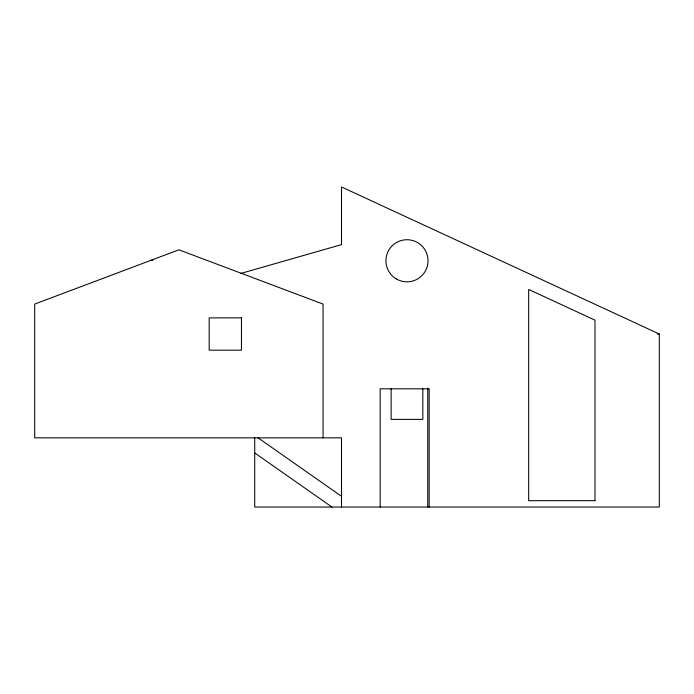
<?xml version="1.0" encoding="UTF-8"?>
<svg xmlns="http://www.w3.org/2000/svg" width="694" height="694" viewBox="0 0 694 694"><rect width="100%" height="100%" fill="white"/><g stroke="black" fill="none" stroke-linecap="round" stroke-linejoin="round"><path stroke-width="1.04" d="M240.41 273.566L341.517 244.626L341.517 186.955L659.3 334.022L659.3 507.045L254.724 507.045L254.724 437.836M150.91 260.337L152.741 260.337M657.235 334.022L659.3 334.022M258.055 437.836L341.517 496.305M254.724 452.939L331.958 507.045M429.187 507.045L429.187 388.814L380.165 388.814L380.165 507.045M427.738 388.093L427.738 507.045M422.837 388.718L422.837 419.376L391.121 419.376L391.121 388.718M341.517 507.045L341.517 437.836L34.7 437.836L34.7 304.085L178.879 249.805L323.066 304.085L323.066 437.836M241.46 317.878L209.163 317.878L209.163 350.175L241.46 350.175L241.46 317.878M594.992 500.695L528.672 500.695L528.672 289.459L594.992 320.151L594.992 500.695M396.257 278.893A21.054 21.054 0 0 0 428.033 261.013A21.054 21.054 0 0 0 396.656 242.432A21.054 21.054 0 0 0 396.257 278.893"/></g></svg>
